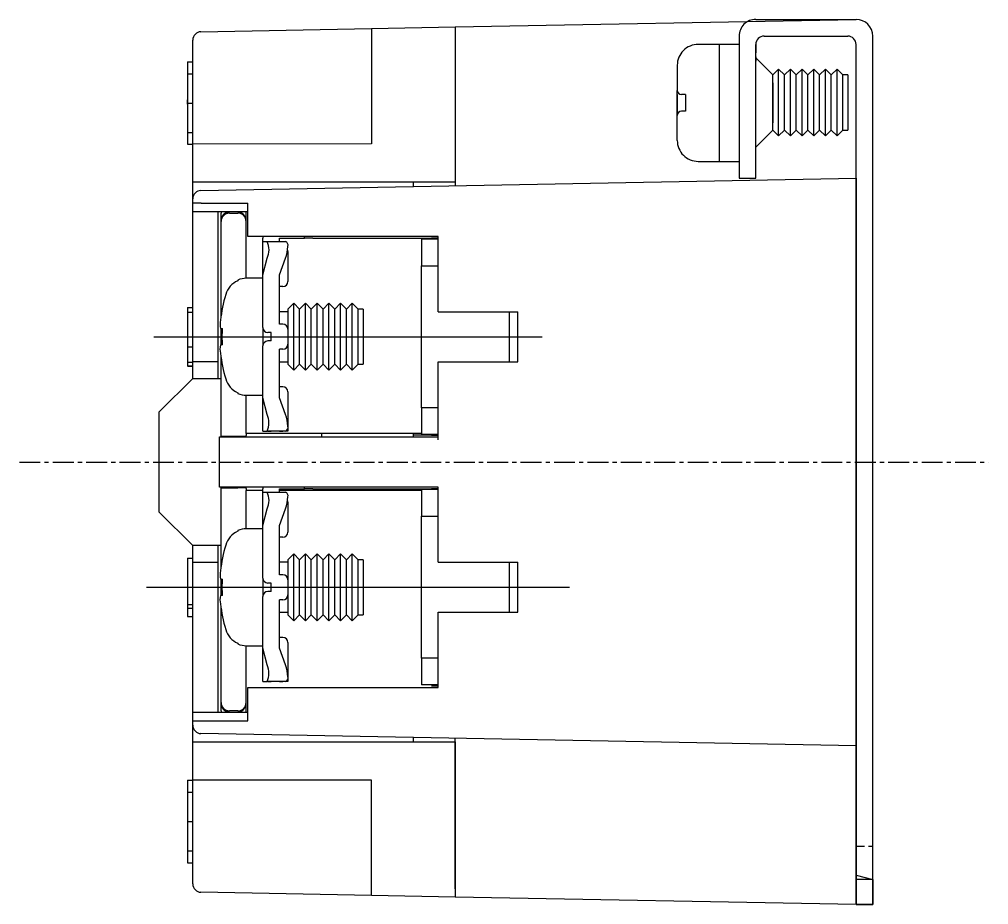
# Model space of a CAD drawing. Extents: x 176 to 427, y 225 to 355.
# Drawn here: x 369.4 to 427.4, y 297.9 to 350.9 of the extents above; entities that cross this region are included whole.
import ezdxf

# ---------------------------------------------------------------- set-up
doc = ezdxf.new("R2010")
doc.units = 0
doc.linetypes.add('CENTER', pattern=[2, 1.25, -0.25, 0.25, -0.25])
doc.linetypes.add('DASHED', pattern=[0.75, 0.5, -0.25])
doc.layers.get('0').update_dxf_attribs({"linetype": 'CONTINUOUS'})
doc.layers.add('CENTER', color=1, linetype='CENTER')

msp = doc.modelspace()

# ---------------------------------------------------------------- linework, layer by layer
at = {"color": 7, "linetype": 'CONTINUOUS'}
for p, q in [((390.48054, 350.30989), (395.48056, 350.40547)), ((395.48056, 350.40547), (419.48044, 350.85549)), ((395.48056, 350.40547), (395.48056, 340.90202)), ((413.4802, 350.85549), (419.48044, 350.85549)), ((380.27093, 350.11494), (390.48054, 350.30989)), ((390.48054, 350.30989), (390.48054, 343.40528)), ((395.48056, 349.90563), (395.48056, 341.10537)), ((412.48052, 349.85554), (412.48052, 341.35556)), ((413.98058, 349.85554), (418.9806, 349.85554)), ((420.48012, 323.35538), (420.48012, 349.85554)), ((379.78029, 343.3755), (379.78029, 349.61483)), ((411.28047, 349.3557), (410.0306, 349.3557)), ((411.28047, 349.3557), (411.28047, 342.35551)), ((412.48052, 349.3557), (411.28047, 349.3557)), ((413.4802, 348.35548), (413.4802, 349.3557)), ((419.48044, 323.35538), (419.48044, 349.3557)), ((379.48028, 348.31595), (379.78029, 348.31595)), ((379.48028, 348.31595), (379.48028, 347.60031)), ((408.78073, 348.10529), (408.78073, 346.6055)), ((414.49937, 347.53099), (413.4802, 348.55017)), ((413.4802, 341.35556), (413.4802, 348.35548)), ((379.48028, 347.60031), (379.78029, 347.60031)), ((379.48028, 347.60031), (379.48028, 345.84573)), ((414.84975, 347.8811), (414.49937, 347.53099)), ((414.49937, 345.88092), (414.49937, 347.53099)), ((415.19958, 347.53099), (414.84975, 347.8811)), ((414.84975, 345.88092), (414.84975, 347.8811)), ((415.54942, 347.8811), (415.19958, 347.53099)), ((415.19958, 345.88092), (415.19958, 347.53099)), ((415.89925, 347.53099), (415.54942, 347.8811)), ((415.54942, 345.88092), (415.54942, 347.8811)), ((416.24963, 347.8811), (415.89925, 347.53099)), ((415.89925, 345.88092), (415.89925, 347.53099)), ((416.59946, 347.53099), (416.24963, 347.8811)), ((416.24963, 345.88092), (416.24963, 347.8811)), ((416.94929, 347.8811), (416.59946, 347.53099)), ((416.59946, 345.88092), (416.59946, 347.53099)), ((417.29913, 347.53099), (416.94929, 347.8811)), ((416.94929, 345.88092), (416.94929, 347.8811)), ((417.6495, 347.8811), (417.29913, 347.53099)), ((417.29913, 345.88092), (417.29913, 347.53099)), ((417.99934, 347.53099), (417.6495, 347.8811)), ((417.6495, 345.88092), (417.6495, 347.8811)), ((418.34917, 347.8811), (417.99934, 347.53099)), ((417.99934, 345.88092), (417.99934, 347.53099)), ((418.699, 347.53099), (418.34917, 347.8811)), ((418.34917, 345.88092), (418.34917, 347.8811)), ((418.99901, 347.53099), (418.699, 347.53099)), ((418.699, 345.88092), (418.699, 347.53099)), ((418.99901, 347.53099), (418.99901, 345.88092)), ((414.49937, 347.05552), (414.49937, 344.65569)), ((408.78073, 345.10544), (408.78073, 346.6055)), ((408.78073, 346.35558), (408.78073, 345.10544)), ((409.28057, 346.35558), (409.03092, 346.35558)), ((409.28057, 346.35558), (409.28057, 345.35563)), ((379.48028, 345.77695), (379.48028, 346.03364)), ((379.48028, 345.84573), (379.78029, 345.84573)), ((379.48028, 345.84573), (379.48028, 344.09114)), ((414.49937, 344.23086), (414.49937, 345.88092)), ((414.84975, 343.88102), (414.84975, 345.88092)), ((415.19958, 344.23086), (415.19958, 345.88092)), ((415.54942, 343.88102), (415.54942, 345.88092)), ((415.89925, 344.23086), (415.89925, 345.88092)), ((416.24963, 343.88102), (416.24963, 345.88092)), ((416.59946, 344.23086), (416.59946, 345.88092)), ((416.94929, 343.88102), (416.94929, 345.88092)), ((417.29913, 344.23086), (417.29913, 345.88092)), ((417.6495, 343.88102), (417.6495, 345.88092)), ((417.99934, 344.23086), (417.99934, 345.88092)), ((418.34917, 343.88102), (418.34917, 345.88092)), ((418.699, 344.23086), (418.699, 345.88092)), ((418.99901, 345.88092), (418.99901, 344.23086)), ((409.28057, 345.35563), (409.03092, 345.35563)), ((408.78073, 343.60538), (408.78073, 345.10544)), ((379.48028, 344.09114), (379.78029, 344.09114)), ((379.48028, 344.09114), (379.48028, 343.3755)), ((414.49937, 344.23086), (413.4802, 343.21168)), ((414.49937, 344.23086), (414.84975, 343.88102)), ((414.84975, 343.88102), (415.19958, 344.23086)), ((415.19958, 344.23086), (415.54942, 343.88102)), ((415.54942, 343.88102), (415.89925, 344.23086)), ((415.89925, 344.23086), (416.24963, 343.88102)), ((416.24963, 343.88102), (416.59946, 344.23086)), ((416.59946, 344.23086), (416.94929, 343.88102)), ((416.94929, 343.88102), (417.29913, 344.23086)), ((417.29913, 344.23086), (417.6495, 343.88102)), ((417.6495, 343.88102), (417.99934, 344.23086)), ((417.99934, 344.23086), (418.34917, 343.88102)), ((418.34917, 343.88102), (418.699, 344.23086)), ((418.699, 344.23086), (418.99901, 344.23086)), ((390.48054, 343.40528), (379.78029, 343.3755)), ((379.48028, 343.3755), (379.78029, 343.3755)), ((379.78029, 341.10537), (379.78029, 343.3755)), ((410.0306, 342.35551), (411.28047, 342.35551)), ((411.28047, 342.35551), (412.48052, 342.35551)), ((380.26389, 341.10537), (379.78029, 341.10537)), ((379.78029, 340.1149), (379.78029, 341.10537)), ((395.48056, 341.10537), (380.26389, 341.10537)), ((380.27093, 340.61474), (419.48044, 341.35556)), ((392.98082, 341.10537), (392.98082, 340.85491)), ((412.48052, 341.35556), (413.4802, 341.35556)), ((419.48044, 341.35556), (419.48044, 340.85518)), ((419.48044, 340.85518), (419.48044, 307.85548)), ((379.78029, 339.85523), (379.78029, 340.1149)), ((380.28013, 339.85523), (379.78029, 339.85523)), ((379.78029, 339.35539), (379.78029, 339.85523)), ((379.78029, 339.35539), (383.08043, 339.35539)), ((379.78029, 333.35542), (379.78029, 339.35539)), ((380.28013, 339.85523), (383.08043, 339.85523)), ((381.28035, 339.35539), (381.28035, 333.35542)), ((381.4883, 339.3424), (381.48018, 339.25521)), ((382.98024, 339.25521), (382.97266, 339.3424)), ((382.98024, 335.35532), (382.98024, 339.35539)), ((383.08043, 338.35544), (383.08043, 339.85523)), ((381.48018, 338.81792), (381.48018, 339.25521)), ((381.48018, 338.75537), (381.48018, 338.82089)), ((381.98002, 339.25521), (381.73037, 339.25521)), ((381.98002, 339.25521), (382.23075, 339.25521)), ((382.23075, 339.25521), (382.4804, 339.25521)), ((382.73059, 339.25521), (382.4804, 339.25521)), ((381.48018, 337.75542), (381.48018, 338.75537)), ((383.08043, 337.8556), (383.08043, 338.35544)), ((381.48018, 333.09873), (381.48018, 337.75542)), ((394.48034, 337.8556), (383.08043, 337.8556)), ((383.98534, 337.8556), (383.981, 337.75542)), ((383.981, 337.55532), (383.981, 337.75542)), ((384.98068, 337.75542), (386.48074, 337.75542)), ((384.98068, 337.55532), (384.98068, 337.75542)), ((386.48074, 337.75542), (386.48074, 337.8556)), ((386.98058, 337.75542), (386.48074, 337.75542)), ((386.98058, 337.75542), (394.08015, 337.75542)), ((394.48034, 337.70533), (393.48066, 337.70533)), ((393.48066, 337.70533), (393.48066, 336.10535)), ((394.48034, 337.75542), (394.08015, 337.75542)), ((394.48034, 333.35542), (394.48034, 337.8556)), ((383.981, 337.55532), (384.23011, 337.55532)), ((383.981, 335.55542), (383.981, 337.55532)), ((384.23011, 337.55532), (385.33431, 337.55532)), ((385.47511, 337.01378), (385.46319, 337.05521)), ((383.981, 335.55542), (384.23011, 336.55537)), ((384.98068, 335.55542), (385.33431, 336.55537)), ((385.48052, 336.9553), (385.47511, 337.01378)), ((385.48052, 336.9553), (385.48052, 335.15522)), ((393.48066, 327.60537), (393.48066, 336.10535)), ((393.48066, 336.10535), (394.48034, 336.10535)), ((383.981, 335.35559), (383.00136, 335.35559)), ((383.981, 332.40557), (383.981, 335.55542)), ((384.98068, 332.60539), (384.98068, 335.55542)), ((382.4804, 335.24647), (382.4804, 335.21046)), ((385.18051, 334.85548), (384.98068, 334.85548)), ((379.48028, 333.61076), (379.78029, 333.61076)), ((379.48028, 333.61076), (379.48028, 333.32455)), ((385.8309, 333.85553), (385.48052, 333.50543)), ((386.18073, 333.50543), (385.8309, 333.85553)), ((385.8309, 331.85536), (385.8309, 333.85553)), ((386.53056, 333.85553), (386.18073, 333.50543)), ((386.8804, 333.50543), (386.53056, 333.85553)), ((386.53056, 331.85536), (386.53056, 333.85553)), ((387.23077, 333.85553), (386.8804, 333.50543)), ((387.58061, 333.50543), (387.23077, 333.85553)), ((387.23077, 331.85536), (387.23077, 333.85553)), ((387.93044, 333.85553), (387.58061, 333.50543)), ((388.28027, 333.50543), (387.93044, 333.85553)), ((387.93044, 331.85536), (387.93044, 333.85553)), ((388.63065, 333.85553), (388.28027, 333.50543)), ((388.98048, 333.50543), (388.63065, 333.85553)), ((388.63065, 331.85536), (388.63065, 333.85553)), ((389.33031, 333.85553), (388.98048, 333.50543)), ((389.68015, 333.50543), (389.33031, 333.85553)), ((389.33031, 331.85536), (389.33031, 333.85553)), ((379.48028, 333.32455), (379.78029, 333.32455)), ((379.48028, 333.32455), (379.48028, 331.85238)), ((379.78029, 330.35557), (379.78029, 333.35542)), ((381.28035, 333.35542), (381.28035, 330.35557)), ((385.48052, 333.35542), (384.98068, 333.35542)), ((385.48052, 333.50543), (385.48052, 332.30538)), ((386.18073, 331.85536), (386.18073, 333.50543)), ((386.8804, 331.85536), (386.8804, 333.50543)), ((387.58061, 331.85536), (387.58061, 333.50543)), ((388.28027, 331.85536), (388.28027, 333.50543)), ((388.98048, 331.85536), (388.98048, 333.50543)), ((389.98016, 333.50543), (389.68015, 333.50543)), ((389.68015, 331.85536), (389.68015, 333.50543)), ((389.98016, 333.50543), (389.98016, 331.85536)), ((394.48034, 333.35542), (399.23071, 333.35542)), ((398.73033, 333.35542), (398.73033, 330.35557)), ((399.23071, 330.35557), (399.23071, 333.35542)), ((383.981, 332.40557), (383.981, 331.30543)), ((385.18051, 332.60539), (384.98068, 332.60539)), ((377.45547, 331.85536), (400.70261, 331.85536)), ((379.48028, 331.85238), (379.78029, 331.85238)), ((379.48028, 331.85238), (379.48028, 331.25994)), ((381.44715, 332.35033), (381.56412, 332.34085)), ((381.48018, 331.36338), (381.48018, 332.34735)), ((381.55221, 331.85536), (381.55329, 331.97694)), ((381.55329, 331.73406), (381.55221, 331.85536)), ((381.55329, 331.97694), (381.55546, 332.09824)), ((381.55546, 332.09824), (381.5587, 332.21955)), ((381.5587, 332.21955), (381.56412, 332.34085)), ((384.48084, 332.10528), (384.28047, 332.10528)), ((384.48084, 331.60544), (384.48084, 332.10528)), ((385.48052, 332.30538), (385.48052, 331.40534)), ((385.8309, 329.85546), (385.8309, 331.85536)), ((386.18073, 330.2053), (386.18073, 331.85536)), ((386.53056, 329.85546), (386.53056, 331.85536)), ((386.8804, 330.2053), (386.8804, 331.85536)), ((387.23077, 329.85546), (387.23077, 331.85536)), ((387.58061, 330.2053), (387.58061, 331.85536)), ((387.93044, 329.85546), (387.93044, 331.85536)), ((388.28027, 330.2053), (388.28027, 331.85536)), ((388.63065, 329.85546), (388.63065, 331.85536)), ((388.98048, 330.2053), (388.98048, 331.85536)), ((389.33031, 329.85546), (389.33031, 331.85536)), ((389.68015, 330.2053), (389.68015, 331.85536)), ((389.98016, 331.85536), (389.98016, 330.2053)), ((379.48028, 331.25994), (379.78029, 331.25994)), ((379.48028, 331.25994), (379.48028, 330.32633)), ((381.56412, 331.36987), (381.44715, 331.36067)), ((381.55546, 331.61248), (381.55329, 331.73406)), ((381.5587, 331.49118), (381.55546, 331.61248)), ((381.56412, 331.36987), (381.5587, 331.49118)), ((383.981, 328.2054), (383.981, 331.30543)), ((384.48084, 331.60544), (384.28047, 331.60544)), ((385.48052, 331.40534), (385.48052, 330.2053)), ((385.18051, 331.10533), (384.98068, 331.10533)), ((384.98068, 328.2054), (384.98068, 331.10533)), ((379.48028, 330.32633), (379.78029, 330.32633)), ((379.48028, 330.32633), (379.48028, 330.1108)), ((379.48028, 330.1108), (379.78029, 330.1108)), ((379.48028, 330.0978), (379.78029, 330.0978)), ((381.28035, 330.35557), (379.78029, 330.35557)), ((379.78029, 329.35535), (379.78029, 330.35557)), ((381.28035, 330.35557), (381.28035, 329.35535)), ((381.48018, 326.28727), (381.48018, 330.61199)), ((384.98068, 330.35557), (385.48052, 330.35557)), ((385.48052, 330.2053), (385.8309, 329.85546)), ((385.8309, 329.85546), (386.18073, 330.2053)), ((386.18073, 330.2053), (386.53056, 329.85546)), ((386.53056, 329.85546), (386.8804, 330.2053)), ((386.8804, 330.2053), (387.23077, 329.85546)), ((387.23077, 329.85546), (387.58061, 330.2053)), ((387.58061, 330.2053), (387.93044, 329.85546)), ((387.93044, 329.85546), (388.28027, 330.2053)), ((388.28027, 330.2053), (388.63065, 329.85546)), ((388.63065, 329.85546), (388.98048, 330.2053)), ((388.98048, 330.2053), (389.33031, 329.85546)), ((389.33031, 329.85546), (389.68015, 330.2053)), ((389.68015, 330.2053), (389.98016, 330.2053)), ((394.48034, 325.68481), (394.48034, 330.35557)), ((394.48034, 330.35557), (399.23071, 330.35557)), ((377.78039, 327.35545), (379.78029, 329.35535)), ((379.78029, 329.35535), (381.48018, 329.35535)), ((382.4804, 328.50054), (382.4804, 328.46425)), ((382.98024, 326.05549), (382.98024, 328.35567)), ((383.00136, 328.3554), (383.981, 328.3554)), ((385.18051, 328.85524), (384.98068, 328.85524)), ((385.48052, 328.5555), (385.48052, 326.20523)), ((384.23011, 327.20545), (383.981, 328.2054)), ((383.981, 326.20523), (383.981, 328.2054)), ((385.33431, 327.20545), (384.98068, 328.2054)), ((377.78039, 321.35521), (377.78039, 327.35545)), ((394.48034, 327.60537), (393.48066, 327.60537)), ((393.48066, 327.60537), (393.48066, 326.0054)), ((381.48018, 325.90549), (381.48018, 326.28727)), ((393.48066, 326.05549), (382.98024, 326.05549)), ((382.98024, 326.05549), (382.98024, 325.93554)), ((383.981, 326.20523), (384.23011, 326.20523)), ((385.33431, 326.20523), (384.23011, 326.20523)), ((384.28047, 326.20523), (384.48084, 326.20523)), ((384.98068, 326.20523), (385.18051, 326.20523)), ((385.48052, 326.20523), (385.18051, 326.20523)), ((387.48042, 326.05549), (387.48042, 325.85539)), ((392.98082, 326.05549), (392.98082, 325.85539)), ((394.48034, 326.0054), (393.48066, 326.0054)), ((381.38054, 322.85554), (381.38054, 325.85539)), ((381.38054, 325.85539), (394.48034, 325.85539)), ((381.48018, 325.90549), (382.4804, 325.90549)), ((382.4804, 325.90549), (382.98024, 325.90549)), ((382.98024, 325.85539), (382.98024, 325.93554)), ((394.08015, 325.95531), (392.98082, 325.95531)), ((394.08015, 325.95531), (394.48034, 325.95531)), ((419.48044, 297.85549), (419.48044, 323.35538)), ((420.48012, 297.85549), (420.48012, 323.35538)), ((394.48034, 322.85554), (381.38054, 322.85554)), ((381.48018, 322.4234), (381.48018, 322.80518)), ((381.48018, 322.80518), (382.4804, 322.80518)), ((382.98024, 322.80518), (382.4804, 322.80518)), ((382.98024, 322.77513), (382.98024, 322.85554)), ((382.98024, 322.77513), (382.98024, 322.65544)), ((383.981, 322.65544), (382.98024, 322.65544)), ((382.98024, 320.35499), (382.98024, 322.65544)), ((383.98534, 322.85554), (383.981, 322.75536)), ((383.981, 322.55526), (383.981, 322.75536)), ((383.981, 322.55526), (384.23011, 322.55526)), ((383.981, 320.55536), (383.981, 322.55526)), ((384.23011, 322.55526), (385.33431, 322.55526)), ((384.98068, 322.75536), (386.48074, 322.75536)), ((384.98068, 322.55526), (384.98068, 322.75536)), ((393.48066, 322.65544), (384.98068, 322.65544)), ((386.48074, 322.75536), (386.48074, 322.85554)), ((386.98058, 322.75536), (386.48074, 322.75536)), ((386.98058, 322.75536), (394.08015, 322.75536)), ((387.48042, 322.75536), (387.48042, 322.65544)), ((392.98082, 322.75536), (392.98082, 322.65544)), ((394.48034, 322.70527), (393.48066, 322.70527)), ((393.48066, 322.70527), (393.48066, 321.10529)), ((394.48034, 322.75536), (394.08015, 322.75536)), ((394.48034, 318.35536), (394.48034, 322.85554)), ((381.48018, 318.09867), (381.48018, 322.4234)), ((385.47511, 322.01372), (385.46319, 322.05515)), ((385.48052, 321.95524), (385.47511, 322.01372)), ((385.48052, 321.95524), (385.48052, 320.15516)), ((379.78029, 319.35531), (377.78039, 321.35521)), ((383.981, 320.55536), (384.23011, 321.55531)), ((384.98068, 320.55536), (385.33431, 321.55531)), ((393.48066, 312.60531), (393.48066, 321.10529)), ((393.48066, 321.10529), (394.48034, 321.10529)), ((382.4804, 320.24641), (382.4804, 320.2104)), ((383.981, 320.35553), (383.00136, 320.35553)), ((383.981, 317.40551), (383.981, 320.55536)), ((384.98068, 317.60533), (384.98068, 320.55536)), ((385.18051, 319.85542), (384.98068, 319.85542)), ((379.78029, 318.35536), (379.78029, 319.35531)), ((381.48018, 319.35531), (379.78029, 319.35531)), ((381.28035, 319.35531), (381.28035, 318.35536)), ((379.48028, 318.60528), (379.78029, 318.60528)), ((379.48028, 318.60528), (379.48028, 315.82015)), ((385.8309, 318.85547), (385.48052, 318.50537)), ((385.48052, 318.50537), (385.48052, 317.30532)), ((386.18073, 318.50537), (385.8309, 318.85547)), ((385.8309, 316.8553), (385.8309, 318.85547)), ((386.53056, 318.85547), (386.18073, 318.50537)), ((386.18073, 316.8553), (386.18073, 318.50537)), ((386.8804, 318.50537), (386.53056, 318.85547)), ((386.53056, 316.8553), (386.53056, 318.85547)), ((387.23077, 318.85547), (386.8804, 318.50537)), ((386.8804, 316.8553), (386.8804, 318.50537)), ((387.58061, 318.50537), (387.23077, 318.85547)), ((387.23077, 316.8553), (387.23077, 318.85547)), ((387.93044, 318.85547), (387.58061, 318.50537)), ((387.58061, 316.8553), (387.58061, 318.50537)), ((388.28027, 318.50537), (387.93044, 318.85547)), ((387.93044, 316.8553), (387.93044, 318.85547)), ((388.63065, 318.85547), (388.28027, 318.50537)), ((388.28027, 316.8553), (388.28027, 318.50537)), ((388.98048, 318.50537), (388.63065, 318.85547)), ((388.63065, 316.8553), (388.63065, 318.85547)), ((389.33031, 318.85547), (388.98048, 318.50537)), ((388.98048, 316.8553), (388.98048, 318.50537)), ((389.68015, 318.50537), (389.33031, 318.85547)), ((389.33031, 316.8553), (389.33031, 318.85547)), ((389.98016, 318.50537), (389.68015, 318.50537)), ((389.68015, 316.8553), (389.68015, 318.50537)), ((389.98016, 318.50537), (389.98016, 316.8553)), ((379.78029, 318.35536), (381.28035, 318.35536)), ((379.78029, 315.35524), (379.78029, 318.35536)), ((381.28035, 318.35536), (381.28035, 315.35524)), ((385.48052, 318.35536), (384.98068, 318.35536)), ((394.48034, 318.35536), (399.23071, 318.35536)), ((398.73033, 318.35536), (398.73033, 315.35524)), ((399.23071, 315.35524), (399.23071, 318.35536)), ((381.44715, 317.35), (381.56412, 317.34079)), ((381.48018, 316.36332), (381.48018, 317.34729)), ((381.5587, 317.21949), (381.56412, 317.34079)), ((383.981, 317.40551), (383.981, 316.30537)), ((385.18051, 317.60533), (384.98068, 317.60533)), ((385.48052, 317.30532), (385.48052, 316.40528)), ((377.01899, 316.8553), (402.34022, 316.8553)), ((381.55221, 316.8553), (381.55329, 316.97688)), ((381.55329, 316.73373), (381.55221, 316.8553)), ((381.55329, 316.97688), (381.55546, 317.09818)), ((381.55546, 316.61242), (381.55329, 316.73373)), ((381.55546, 317.09818), (381.5587, 317.21949)), ((384.48084, 317.10522), (384.28047, 317.10522)), ((384.48084, 316.60538), (384.48084, 317.10522)), ((385.8309, 314.8554), (385.8309, 316.8553)), ((386.18073, 315.20551), (386.18073, 316.8553)), ((386.53056, 314.8554), (386.53056, 316.8553)), ((386.8804, 315.20551), (386.8804, 316.8553)), ((387.23077, 314.8554), (387.23077, 316.8553)), ((387.58061, 315.20551), (387.58061, 316.8553)), ((387.93044, 314.8554), (387.93044, 316.8553)), ((388.28027, 315.20551), (388.28027, 316.8553)), ((388.63065, 314.8554), (388.63065, 316.8553)), ((388.98048, 315.20551), (388.98048, 316.8553)), ((389.33031, 314.8554), (389.33031, 316.8553)), ((389.68015, 315.20551), (389.68015, 316.8553)), ((389.98016, 316.8553), (389.98016, 315.20551)), ((381.56412, 316.37008), (381.44715, 316.36088)), ((381.5587, 316.49112), (381.55546, 316.61242)), ((381.56412, 316.37008), (381.5587, 316.49112)), ((383.981, 313.20534), (383.981, 316.30537)), ((384.48084, 316.60538), (384.28047, 316.60538)), ((385.48052, 316.40528), (385.48052, 315.20551)), ((379.48028, 315.82015), (379.48028, 315.60814)), ((379.48028, 315.82015), (379.78029, 315.82015)), ((379.48028, 315.60814), (379.78029, 315.60814)), ((379.48028, 315.60814), (379.48028, 315.10532)), ((381.48018, 310.95525), (381.48018, 315.61193)), ((385.18051, 316.10527), (384.98068, 316.10527)), ((384.98068, 313.20534), (384.98068, 316.10527)), ((379.48028, 315.53612), (379.48028, 315.32058)), ((379.48028, 315.10532), (379.78029, 315.10532)), ((379.48028, 315.10532), (379.78029, 315.10532)), ((379.78029, 309.35527), (379.78029, 315.35524)), ((381.28035, 315.35524), (381.28035, 309.35527)), ((384.98068, 315.35524), (385.48052, 315.35524)), ((385.48052, 315.20551), (385.8309, 314.8554)), ((385.8309, 314.8554), (386.18073, 315.20551)), ((386.18073, 315.20551), (386.53056, 314.8554)), ((386.53056, 314.8554), (386.8804, 315.20551)), ((386.8804, 315.20551), (387.23077, 314.8554)), ((387.23077, 314.8554), (387.58061, 315.20551)), ((387.58061, 315.20551), (387.93044, 314.8554)), ((387.93044, 314.8554), (388.28027, 315.20551)), ((388.28027, 315.20551), (388.63065, 314.8554)), ((388.63065, 314.8554), (388.98048, 315.20551)), ((388.98048, 315.20551), (389.33031, 314.8554)), ((389.33031, 314.8554), (389.68015, 315.20551)), ((389.68015, 315.20551), (389.98016, 315.20551)), ((394.48034, 310.85533), (394.48034, 315.35524)), ((394.48034, 315.35524), (399.23071, 315.35524)), ((385.18051, 313.85518), (384.98068, 313.85518)), ((382.4804, 313.50047), (382.4804, 313.46419)), ((382.98024, 309.35527), (382.98024, 313.35534)), ((383.00136, 313.35534), (383.981, 313.35534)), ((385.48052, 313.55544), (385.48052, 311.20544)), ((384.23011, 312.20539), (383.981, 313.20534)), ((383.981, 311.20544), (383.981, 313.20534)), ((385.33431, 312.20539), (384.98068, 313.20534)), ((394.48034, 312.60531), (393.48066, 312.60531)), ((393.48066, 312.60531), (393.48066, 311.00534)), ((381.48018, 309.9553), (381.48018, 310.95525)), ((383.981, 311.20544), (384.23011, 311.20544)), ((385.33431, 311.20544), (384.23011, 311.20544)), ((384.28047, 311.20544), (384.48084, 311.20544)), ((384.98068, 311.20544), (385.18051, 311.20544)), ((385.48052, 311.20544), (385.18051, 311.20544)), ((394.48034, 311.00534), (393.48066, 311.00534)), ((394.08015, 310.95525), (394.48034, 310.95525)), ((383.08043, 310.85533), (394.48034, 310.85533)), ((383.08043, 310.35522), (383.08043, 310.85533)), ((383.08043, 308.85516), (383.08043, 310.35522)), ((381.48018, 309.88977), (381.48018, 309.9553)), ((381.48018, 309.45519), (381.48018, 309.89275)), ((383.08043, 309.35527), (379.78029, 309.35527)), ((379.78029, 308.85516), (379.78029, 309.35527)), ((381.48018, 309.45519), (381.48993, 309.35798)), ((381.73037, 309.45519), (381.98002, 309.45519)), ((382.23075, 309.45519), (381.98002, 309.45519)), ((382.4804, 309.45519), (382.23075, 309.45519)), ((382.4804, 309.45519), (382.73059, 309.45519)), ((382.97103, 309.35798), (382.98024, 309.45519)), ((379.78029, 308.59604), (379.78029, 308.85516)), ((379.78029, 308.85516), (380.28013, 308.85516)), ((379.78029, 307.60529), (379.78029, 308.59604)), ((380.28013, 308.85516), (383.08043, 308.85516)), ((419.48044, 307.35537), (380.27093, 308.09593)), ((379.78029, 305.30619), (379.78029, 307.60529)), ((379.78029, 307.60529), (380.26389, 307.60529)), ((380.26389, 307.60529), (395.48056, 307.60529)), ((392.98082, 307.85575), (392.98082, 307.60529)), ((395.48056, 298.80562), (395.48056, 307.80864)), ((395.48056, 307.60529), (395.48056, 298.30524)), ((419.48044, 307.85548), (419.48044, 307.35537)), ((419.48044, 307.35537), (419.48044, 298.3556)), ((379.48028, 305.30619), (379.78029, 305.30619)), ((379.48028, 305.30619), (379.48028, 304.59055)), ((390.48054, 305.30538), (379.78029, 305.30619)), ((379.78029, 299.09616), (379.78029, 305.30619)), ((390.48054, 298.40109), (390.48054, 305.30538)), ((379.48028, 304.59055), (379.78029, 304.59055)), ((379.48028, 304.59055), (379.48028, 302.83597)), ((379.48028, 302.83597), (379.78029, 302.83597)), ((379.48028, 302.83597), (379.48028, 301.08166)), ((379.48028, 301.08166), (379.78029, 301.08166)), ((379.48028, 301.08166), (379.48028, 300.36574)), ((419.48044, 299.35523), (419.48044, 301.35513)), ((379.48028, 300.36574), (379.78029, 300.36574)), ((419.48044, 299.6149), (420.48012, 299.35523)), ((420.48012, 299.35523), (419.48044, 299.35523)), ((419.48044, 299.35523), (419.48044, 297.85549)), ((420.48012, 297.85549), (420.48012, 299.35523)), ((420.48012, 299.35523), (420.48012, 297.85549)), ((390.48054, 298.40109), (380.27093, 298.59632)), ((395.48056, 298.30551), (390.48054, 298.40109)), ((419.48044, 297.85549), (395.48056, 298.30551)), ((419.48044, 298.3556), (419.48044, 297.85549)), ((419.48044, 297.85549), (420.48012, 297.85549)), ((420.48012, 297.85549), (419.48044, 297.85549))]:
    msp.add_line(p, q, dxfattribs=at)
at = {"color": 3, "linetype": 'DASHED'}
for p, q in [((413.4802, 349.3557), (413.4802, 348.35548)), ((419.48044, 301.35513), (420.48012, 301.35513)), ((420.48012, 299.35523), (419.48044, 299.35523))]:
    msp.add_line(p, q, dxfattribs=at)
at = {"color": 7, "linetype": 'CONTINUOUS'}
for centre, radius, start, end in [((413.48034, 349.85568), 0.99981, 90.007758, 180.00776), ((419.48031, 349.85568), 0.99981, 359.99225, 89.992222), ((380.29934, 349.59634), 0.51938, 93.13621, 177.95984), ((413.99929, 349.33644), 0.51944, 92.063684, 177.87424), ((418.9806, 349.3557), 0.49984, 0.00001, 89.99998), ((410.03087, 348.10556), 1.25014, 90.01241, 180.01242), ((409.03998, 346.61484), 0.25941, 182.06233, 267.99974), ((409.03092, 345.10544), 0.25019, 90, 179.99997), ((410.0306, 343.60538), 1.24987, 179.99997, 270.00002), ((380.29886, 340.0966), 0.51889, 93.086294, 177.97873), ((382.03049, 339.25489), 0.30012, 160.4344, 179.93852), ((382.43028, 339.25485), 0.30031, 0.06757, 19.559464), ((381.99884, 338.73655), 0.519, 92.077834, 177.92213), ((381.98538, 338.81143), 0.50467, 118.3063, 180.33913), ((382.4804, 338.75537), 0.49984, 0.00001, 89.99998), ((382.4741, 338.81055), 0.50614, 359.76119, 61.593358), ((383.26147, 337.05534), 1.09007, 332.699, 27.300994), ((385.25029, 337.33048), 0.24002, 343.57711, 69.510569), ((383.18125, 337.36923), 2.30174, 339.29337, 357.34529), ((383.00295, 334.04987), 1.30573, 90.069688, 113.59051), ((383.02605, 334.00354), 1.32453, 114.32767, 163.53598), ((385.16941, 335.16661), 0.31132, 272.04368, 357.90459), ((390.33742, 331.86499), 8.94224, 163.67227, 173.69224), ((383.00811, 332.5921), 1.57958, 170.69641, 188.80428), ((384.29242, 332.41667), 0.31161, 182.04149, 267.80333), ((385.18051, 332.30538), 0.30001, 0.00001, 89.99998), ((382.29477, 331.11579), 0.88229, 163.88604, 196.61326), ((384.29176, 331.29471), 0.31094, 92.079784, 178.0237), ((385.18051, 331.40534), 0.30001, 270.00002, 359.99999), ((390.34755, 331.84803), 8.95253, 186.31353, 196.32195), ((383.02484, 329.70641), 1.32308, 196.43519, 245.70115), ((383.00304, 329.66453), 1.30912, 246.47022, 269.92663), ((385.1696, 328.54431), 0.31113, 2.061935, 87.989789), ((383.14251, 326.70534), 1.19707, 335.30567, 24.694329), ((383.19347, 326.39412), 2.28941, 2.605683, 20.755644), ((385.24926, 326.43064), 0.24093, 290.67062, 16.284036), ((383.26147, 322.05528), 1.09007, 332.699, 27.300994), ((385.25029, 322.33042), 0.24002, 343.57711, 69.510569), ((383.18125, 322.36917), 2.30174, 339.29337, 357.34529), ((383.02605, 319.00348), 1.32453, 114.32767, 163.53598), ((383.00295, 319.04981), 1.30573, 90.069688, 113.59051), ((385.16941, 320.16655), 0.31132, 272.04368, 357.90459), ((390.33742, 316.86493), 8.94224, 163.67227, 173.69224), ((383.00924, 317.5919), 1.58071, 170.69813, 188.80282), ((384.29242, 317.4166), 0.31161, 182.04149, 267.80333), ((385.18051, 317.30532), 0.30001, 0.00001, 89.99998), ((382.29624, 316.11587), 0.88374, 163.90434, 196.59468), ((384.29176, 316.29465), 0.31094, 92.079784, 178.0237), ((385.18051, 316.40528), 0.30001, 270.00002, 359.99999), ((390.35376, 316.84877), 8.9588, 186.31423, 196.31735), ((383.02491, 314.70653), 1.32328, 196.45319, 245.70163), ((385.18064, 313.5553), 0.29988, 0.025877, 90.025847), ((383.00304, 314.66447), 1.30912, 246.47022, 269.92663), ((383.14345, 311.70541), 1.19616, 335.29276, 24.707237), ((383.19413, 311.39415), 2.28877, 2.610816, 20.759212), ((385.24982, 311.43058), 0.24047, 290.56961, 16.385046), ((381.9991, 309.9741), 0.51927, 182.07534, 267.89365), ((381.98516, 309.89911), 0.50445, 179.61519, 241.70893), ((382.48027, 309.95516), 0.49998, 270.01553, 0.015505), ((382.47478, 309.89971), 0.50547, 298.36062, 0.315244), ((382.02893, 309.45551), 0.29856, 180.06193, 199.61729), ((382.43158, 309.45559), 0.29901, 340.39766, 359.92314), ((380.29902, 308.61421), 0.51905, 182.00714, 266.8968), ((380.29866, 299.11426), 0.51868, 181.99966, 266.9353)]:
    msp.add_arc(centre, radius, start, end, dxfattribs=at)
at = {"layer": 'CENTER', "color": 1, "linetype": 'CENTER'}
msp.add_line((369.4093, 324.35533), (427.4156, 324.35533), dxfattribs=at)

doc.saveas('drawing.dxf')
